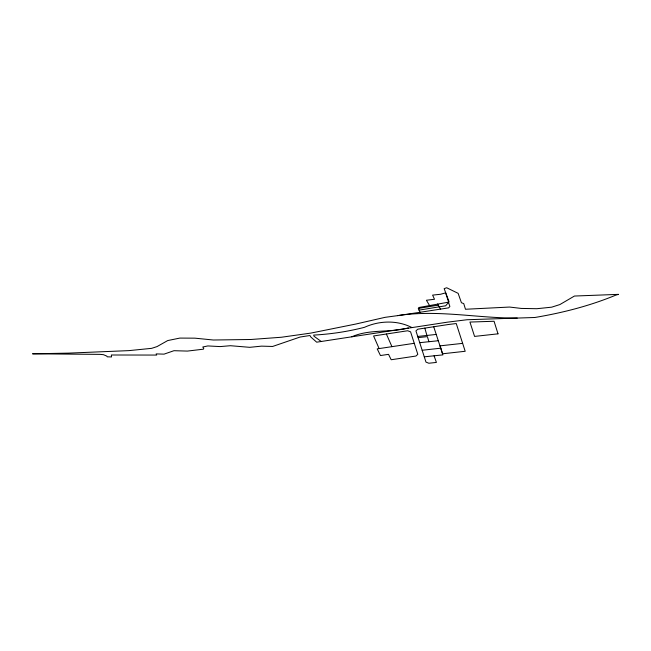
<?xml version="1.0" encoding="UTF-8"?>
<svg xmlns="http://www.w3.org/2000/svg" width="651" height="651" viewBox="0 0 651 651"><rect width="100%" height="100%" fill="white"/><g stroke="black" fill="none" stroke-linecap="round" stroke-linejoin="round"><path stroke-width="0.98" d="M351.768 336.811C369.54 328.861 389.615 332.881 408.21 327.99L408.535 328.12M440.491 309.119L438.229 305.156L418.259 308.428L420.139 312.268L448.604 307.866L449.882 306.491L448.482 302.267M418.959 310.145L445.691 305.783L449.06 301.755L444.153 288.637L446.684 287.758L458.133 293.341L461.437 302.756L463.74 303.586L465.473 309.258L509.578 307.052L521.272 308.428L536.847 308.712L551.706 307.166L559.893 304.554L574.442 296.042L618.45 294.366L615.675 295.188C589.708 305.913 562.505 312.846 534.878 317.485L467.027 319.739L447.221 322.196L316.679 342.182L310.918 337.112L309.933 335.517L300.087 337.039L272.614 346.462L261.564 346.137L249.707 347.325L230.43 345.714L220.16 346.584L207.856 345.933L202.762 346.999L203.771 348.309L203.405 349.188L187.382 351.084L173.972 350.702L164.052 354.136L156.134 353.908L156.712 355.064L111.37 354.998L111.533 356.943L107.171 356.813L106.878 356.13L103.444 354.681L100.124 354.372L32.55 353.81L68.461 353.135L128.979 350.62L151.65 348.342L157.046 346.584L167.722 340.563L179.831 338.089L194.901 338.162L213.349 340.009L250.855 339.496L281.37 337.251L310.796 333.1L355.78 324.043L385.058 317.338L397.631 315.637C437.594 309.404 477.281 318.274 517.228 318.07M397.631 315.637L420.139 312.268M414.264 343.305L377.206 348.871L380.469 355.552L388.541 354.331L391.178 359.751L415.948 356.04L417.812 354.347L410.578 331.823L407.64 330.757L373.584 335.965L379.134 348.586M433.721 326.761L442.55 353.786L465.188 351.28L456.261 323.539L448.189 324.54L417.804 329.194L415.94 330.895L422.165 350.262L440.784 348.179L442.892 354.876L424.281 356.829M462.633 343.362L440.052 345.852L440.784 348.179M417.73 336.445L436.316 334.427M418.105 337.633L427.373 336.624L428.952 341.718M419.732 342.686L438.44 340.717M411.993 327.591C397.265 320.023 379.411 320.528 364.454 327.323C347.829 331.587 330.854 334.15 313.684 335.086L314.01 336.225L321.228 341.49M429.505 305.482L426.421 300.249L434.51 299.257L432.598 295.115L440.54 294.268L445.626 292.852L448.62 302.145L418.764 307.532L419.203 308.273M437.562 303.976L438.229 305.156M386.377 334.012L391.935 346.657M434.062 355.804L436.414 362.42L428.846 363.242L425.974 362.102L422.165 350.262M424.826 328.12L426.918 335.444M498.015 333.833L474.571 336.412L469.941 322.058L494.06 321.26L498.015 333.833"/></g></svg>
